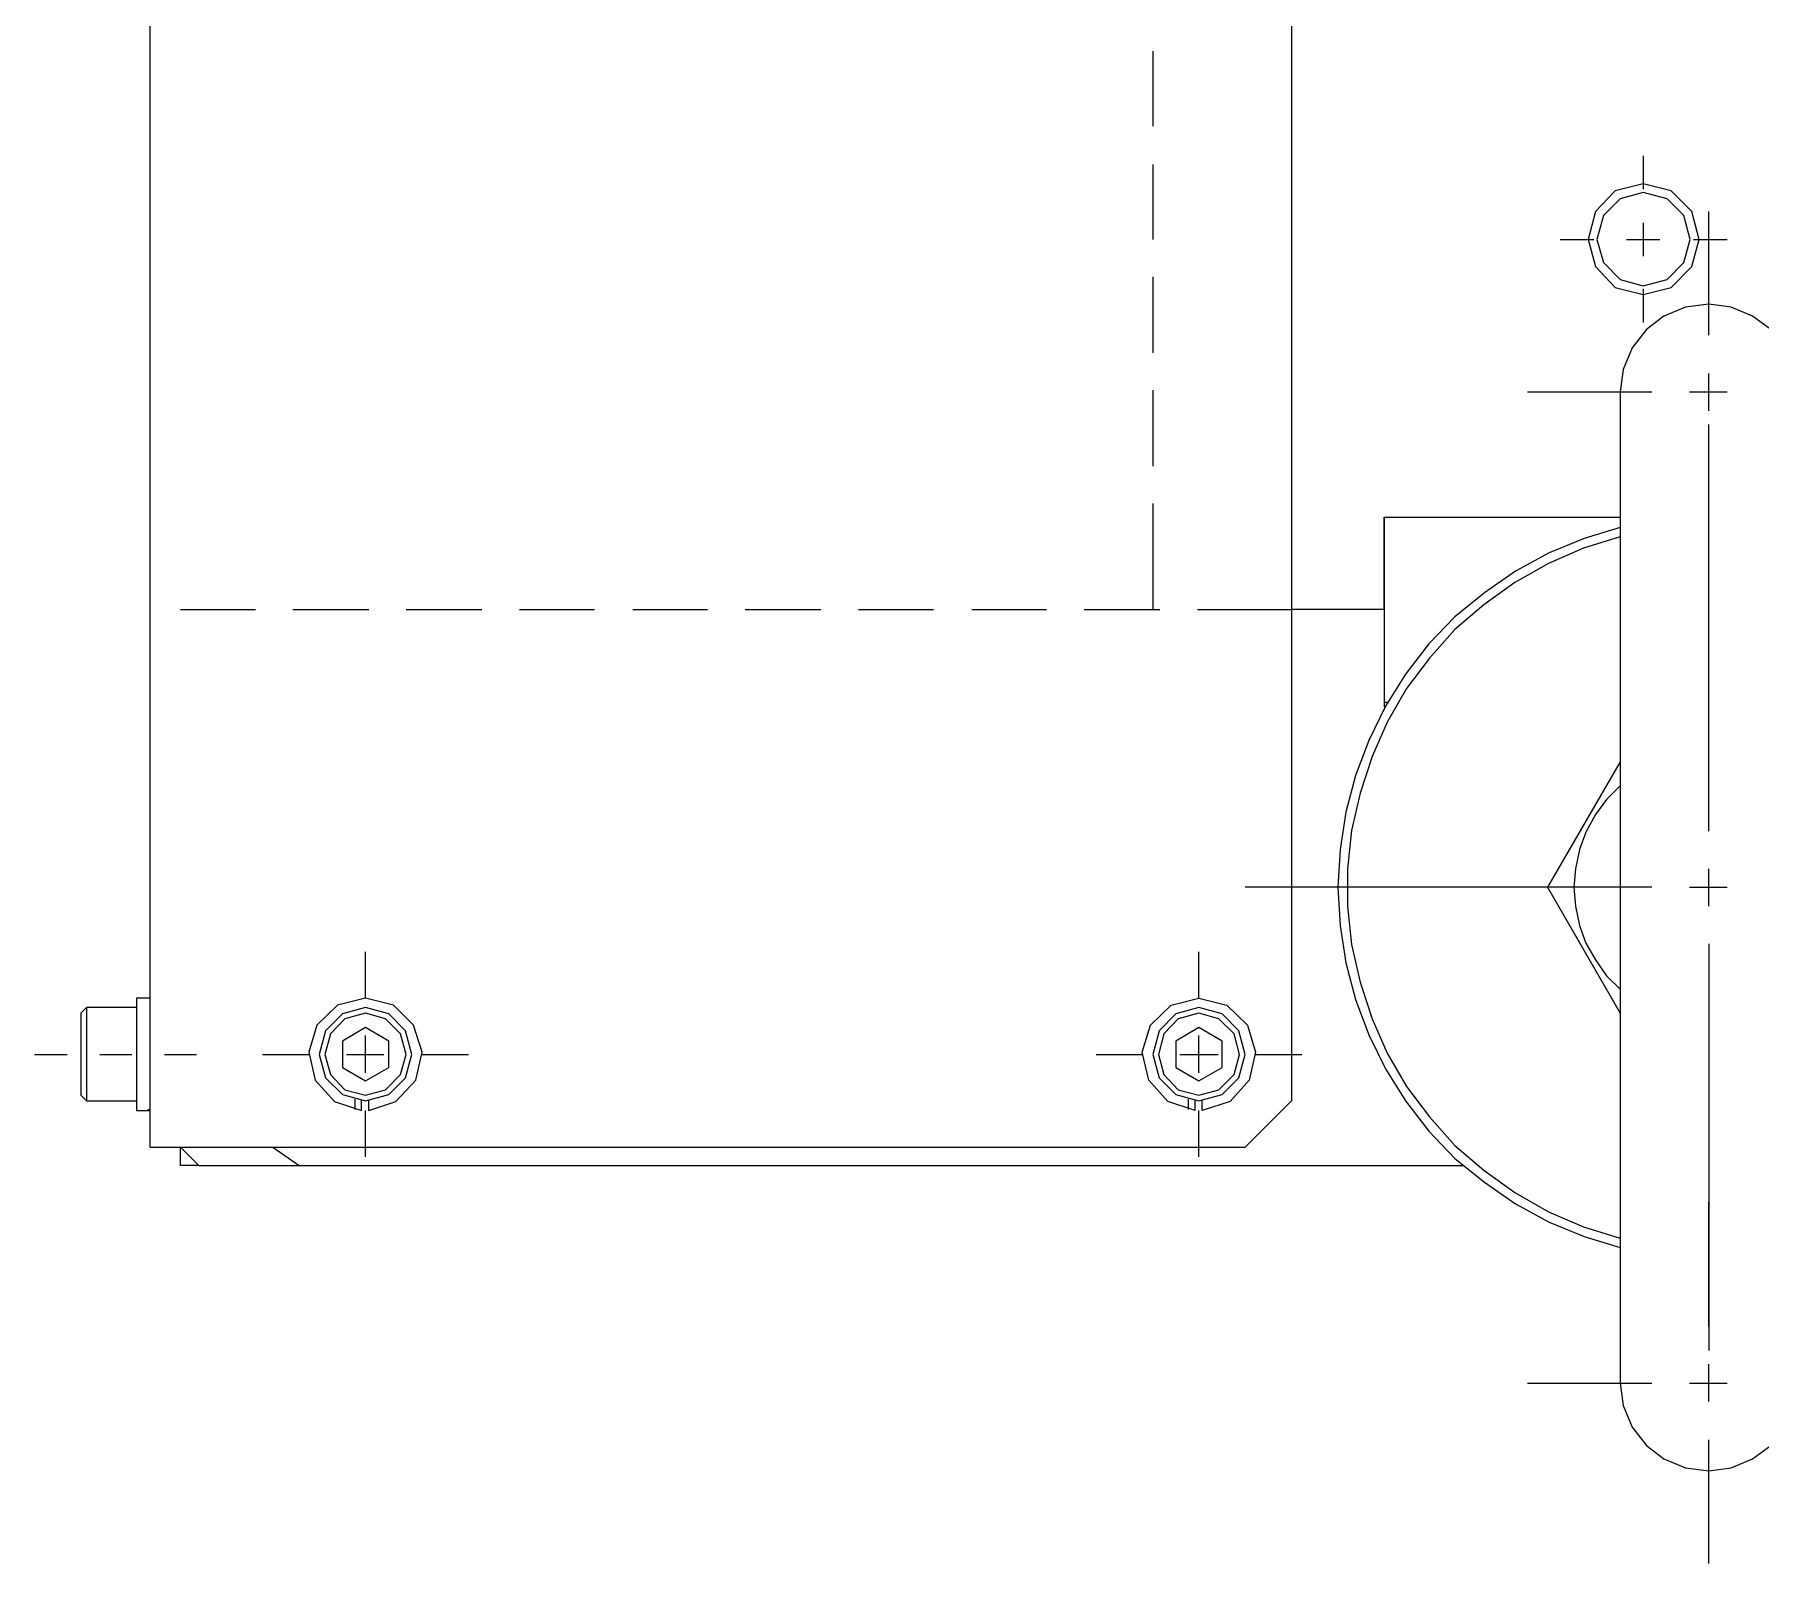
# Model space of a CAD drawing. Header units: millimetres. Extents: x -211 to 45495, y 24 to 52952.
# Drawn here: x 22483.7 to 22670.1, y 28049 to 28214.1 of the extents above; entities that cross this region are included whole.
import ezdxf

# ---------------------------------------------------------------- set-up
doc = ezdxf.new("R2010")
doc.units = ezdxf.units.MM
doc.layers.add('Layer2', color=7, linetype='Continuous')

# ---------------------------------------------------------------- blocks, each defined once
blk = doc.blocks.new('BLKF1059')
at = {"layer": 'Layer2', "color": 7, "linetype": 'Continuous', "lineweight": 25}
for p, q in [((22651.02, 28159.7), (22647.23, 28158.15)), ((22654.9, 28160.91), (22651.02, 28159.7)), ((22647.23, 28158.15), (22643.62, 28156.17)), ((22643.62, 28156.17), (22640.26, 28153.85)), ((22640.26, 28153.85), (22637.07, 28151.26)), ((22637.07, 28151.26), (22634.23, 28148.34)), ((22634.23, 28148.34), (22631.73, 28145.06)), ((22631.73, 28145.06), (22629.58, 28141.62)), ((22629.58, 28141.62), (22627.77, 28137.92)), ((22627.77, 28137.92), (22626.31, 28134.13)), ((22626.31, 28134.13), (22625.27, 28130.17)), ((22625.27, 28130.17), (22624.67, 28126.12)), ((22624.67, 28126.12), (22624.41, 28122.07)), ((22624.41, 28122.07), (22624.67, 28117.94)), ((22624.67, 28117.94), (22625.27, 28113.89)), ((22625.27, 28113.89), (22626.31, 28109.93)), ((22626.31, 28109.93), (22627.77, 28106.14)), ((22627.77, 28106.14), (22629.58, 28102.44)), ((22629.58, 28102.44), (22631.73, 28098.99)), ((22631.73, 28098.99), (22634.23, 28095.72)), ((22634.23, 28095.72), (22637.07, 28092.79)), ((22637.07, 28092.79), (22640.26, 28090.21)), ((22640.26, 28090.21), (22643.62, 28087.88)), ((22643.62, 28087.88), (22647.23, 28085.9)), ((22647.23, 28085.9), (22651.02, 28084.35))]:
    blk.add_line(p, q, dxfattribs=at)
blk = doc.blocks.new('BLKF1061')
at = {"layer": 'Layer2', "color": 7, "linetype": 'Continuous', "lineweight": 25}
for p, q in [((22654.9, 28159.88), (22650.94, 28158.67)), ((22650.94, 28158.67), (22647.15, 28157.03)), ((22647.15, 28157.03), (22643.53, 28154.97)), ((22643.53, 28154.97), (22640.17, 28152.56)), ((22640.17, 28152.56), (22637.07, 28149.89)), ((22637.07, 28149.89), (22634.32, 28146.79)), ((22634.32, 28146.79), (22631.82, 28143.51)), ((22631.82, 28143.51), (22629.75, 28139.9)), ((22629.75, 28139.9), (22628.12, 28136.19)), ((22628.12, 28136.19), (22626.82, 28132.23)), ((22626.82, 28132.23), (22625.88, 28128.19)), ((22625.88, 28128.19), (22625.45, 28124.05)), ((22625.45, 28124.05), (22625.45, 28120.01)), ((22625.45, 28120.01), (22625.88, 28115.87)), ((22625.88, 28115.87), (22626.82, 28111.82)), ((22626.82, 28111.82), (22628.12, 28107.86)), ((22628.12, 28107.86), (22629.75, 28104.16)), ((22629.75, 28104.16), (22631.82, 28100.54)), ((22631.82, 28100.54), (22634.32, 28097.27)), ((22634.32, 28097.27), (22637.07, 28094.17)), ((22637.07, 28094.17), (22640.17, 28091.5)), ((22640.17, 28091.5), (22643.53, 28089.09)), ((22643.53, 28089.09), (22647.15, 28087.02)), ((22647.15, 28087.02), (22650.94, 28085.39))]:
    blk.add_line(p, q, dxfattribs=at)
blk = doc.blocks.new('BLKF1064')
at = {"layer": 'Layer2', "color": 7, "linetype": 'Continuous', "lineweight": 25}
for p, q in [((22653.43, 28131.54), (22652.23, 28129.91)), ((22654.9, 28133.01), (22653.43, 28131.54)), ((22652.23, 28129.91), (22651.19, 28128.01)), ((22651.19, 28128.01), (22650.5, 28126.12)), ((22650.5, 28126.12), (22650.07, 28124.05)), ((22650.07, 28124.05), (22649.9, 28122.07)), ((22649.9, 28122.07), (22650.07, 28120.01)), ((22650.07, 28120.01), (22650.5, 28117.94)), ((22650.5, 28117.94), (22651.19, 28116.04)), ((22651.19, 28116.04), (22652.23, 28114.24)), ((22652.23, 28114.24), (22653.43, 28112.51))]:
    blk.add_line(p, q, dxfattribs=at)
blk = doc.blocks.new('BLKF1065')
at = {"layer": 'Layer2', "color": 7, "linetype": 'Continuous', "lineweight": 25}
for p, q in [((22654.9, 28068.51), (22655.24, 28066.1)), ((22655.24, 28066.1), (22656.19, 28063.77)), ((22672.64, 28063.77), (22673.58, 28066.1)), ((22656.19, 28063.77), (22657.74, 28061.79)), ((22671.17, 28061.79), (22672.64, 28063.77)), ((22657.74, 28061.79), (22659.63, 28060.33)), ((22669.19, 28060.33), (22671.17, 28061.79)), ((22659.63, 28060.33), (22661.96, 28059.38)), ((22661.96, 28059.38), (22664.46, 28059.04)), ((22664.46, 28059.04), (22666.87, 28059.38)), ((22666.87, 28059.38), (22669.19, 28060.33))]:
    blk.add_line(p, q, dxfattribs=at)
blk = doc.blocks.new('BLKF1066')
at = {"layer": 'Layer2', "color": 7, "linetype": 'Continuous', "lineweight": 25}
for p, q in [((22659.63, 28183.73), (22657.74, 28182.27)), ((22661.96, 28184.68), (22659.63, 28183.73)), ((22664.46, 28185.02), (22661.96, 28184.68)), ((22666.87, 28184.68), (22664.46, 28185.02)), ((22669.19, 28183.73), (22666.87, 28184.68)), ((22671.17, 28182.27), (22669.19, 28183.73)), ((22657.74, 28182.27), (22656.19, 28180.29)), ((22672.64, 28180.29), (22671.17, 28182.27)), ((22656.19, 28180.29), (22655.24, 28177.96)), ((22673.58, 28177.96), (22672.64, 28180.29)), ((22673.93, 28175.55), (22673.58, 28177.96))]:
    blk.add_line(p, q, dxfattribs=at)
blk = doc.blocks.new('BLKF1286')
at = {"layer": 'Layer2', "color": 7, "linetype": 'Continuous', "lineweight": 25}
for p, q in [((22516.94, 28108.38), (22515.13, 28106.57)), ((22519.44, 28109.07), (22516.94, 28108.38)), ((22521.94, 28108.38), (22519.44, 28109.07)), ((22523.74, 28106.57), (22521.94, 28108.38)), ((22515.13, 28106.57), (22514.44, 28103.99)), ((22524.43, 28103.99), (22523.74, 28106.57)), ((22514.44, 28103.99), (22515.13, 28101.49)), ((22515.13, 28101.49), (22516.94, 28099.68)), ((22521.94, 28099.68), (22523.74, 28101.49)), ((22516.94, 28099.68), (22519.44, 28098.99)), ((22519.44, 28098.99), (22521.94, 28099.68))]:
    blk.add_line(p, q, dxfattribs=at)
blk = doc.blocks.new('BLKF1287')
at = {"layer": 'Layer2', "color": 7, "linetype": 'Continuous', "lineweight": 25}
for p, q in [((22517.2, 28107.86), (22515.65, 28106.23)), ((22519.44, 28108.47), (22517.2, 28107.86)), ((22521.59, 28107.86), (22519.44, 28108.47)), ((22523.23, 28106.23), (22521.59, 28107.86)), ((22515.65, 28106.23), (22515.05, 28103.99)), ((22523.83, 28103.99), (22523.23, 28106.23)), ((22515.05, 28103.99), (22515.65, 28101.84)), ((22515.65, 28101.84), (22517.2, 28100.2)), ((22521.59, 28100.2), (22523.23, 28101.84)), ((22517.2, 28100.2), (22519.44, 28099.6)), ((22519.44, 28099.6), (22521.59, 28100.2))]:
    blk.add_line(p, q, dxfattribs=at)
blk = doc.blocks.new('BLKF1288')
at = {"layer": 'Layer2', "color": 7, "linetype": 'Continuous', "lineweight": 25}
for p, q in [((22516.94, 28105.45), (22516.94, 28102.61)), ((22516.94, 28102.61), (22519.44, 28101.15)), ((22519.44, 28101.15), (22521.94, 28102.61))]:
    blk.add_line(p, q, dxfattribs=at)
blk = doc.blocks.new('BLKF1289')
at = {"layer": 'Layer2', "color": 7, "linetype": 'Continuous', "lineweight": 25}
for p, q in [((22607.19, 28107.86), (22605.64, 28106.23)), ((22609.43, 28108.47), (22607.19, 28107.86)), ((22611.58, 28107.86), (22609.43, 28108.47)), ((22613.22, 28106.23), (22611.58, 28107.86)), ((22605.64, 28106.23), (22605.04, 28103.99)), ((22613.82, 28103.99), (22613.22, 28106.23)), ((22605.04, 28103.99), (22605.64, 28101.84)), ((22605.64, 28101.84), (22607.19, 28100.2)), ((22611.58, 28100.2), (22613.22, 28101.84)), ((22607.19, 28100.2), (22609.43, 28099.6)), ((22609.43, 28099.6), (22611.58, 28100.2))]:
    blk.add_line(p, q, dxfattribs=at)
blk = doc.blocks.new('BLKF1290')
at = {"layer": 'Layer2', "color": 7, "linetype": 'Continuous', "lineweight": 25}
for p, q in [((22606.93, 28108.38), (22605.12, 28106.57)), ((22609.43, 28109.07), (22606.93, 28108.38)), ((22611.93, 28108.38), (22609.43, 28109.07)), ((22613.73, 28106.57), (22611.93, 28108.38)), ((22605.12, 28106.57), (22604.43, 28103.99)), ((22614.42, 28103.99), (22613.73, 28106.57)), ((22604.43, 28103.99), (22605.12, 28101.49)), ((22605.12, 28101.49), (22606.93, 28099.68)), ((22611.93, 28099.68), (22613.73, 28101.49)), ((22606.93, 28099.68), (22609.43, 28098.99)), ((22609.43, 28098.99), (22611.93, 28099.68))]:
    blk.add_line(p, q, dxfattribs=at)
blk = doc.blocks.new('BLKF1422')
at = {"layer": 'Layer2', "color": 7, "linetype": 'Continuous', "lineweight": 25}
for p, q in [((22516.43, 28109.33), (22514.19, 28107.17)), ((22519.44, 28110.1), (22516.43, 28109.33)), ((22522.45, 28109.33), (22519.44, 28110.1)), ((22524.61, 28107.17), (22522.45, 28109.33)), ((22514.19, 28107.17), (22513.33, 28104.25)), ((22525.55, 28104.25), (22524.61, 28107.17)), ((22513.33, 28104.25), (22514.01, 28101.23)), ((22524.86, 28101.23), (22525.55, 28104.25)), ((22514.01, 28101.23), (22516.08, 28098.91)), ((22522.71, 28098.91), (22524.86, 28101.23)), ((22519.78, 28097.96), (22522.71, 28098.91))]:
    blk.add_line(p, q, dxfattribs=at)
blk = doc.blocks.new('BLKF1423')
at = {"layer": 'Layer2', "color": 7, "linetype": 'Continuous', "lineweight": 25}
for p, q in [((22604.18, 28107.17), (22606.41, 28109.33)), ((22606.41, 28109.33), (22609.43, 28110.1)), ((22609.43, 28110.1), (22612.44, 28109.33)), ((22612.44, 28109.33), (22614.68, 28107.17)), ((22603.31, 28104.25), (22604.18, 28107.17)), ((22614.68, 28107.17), (22615.54, 28104.25)), ((22604, 28101.23), (22603.31, 28104.25)), ((22615.54, 28104.25), (22614.85, 28101.23)), ((22606.07, 28098.91), (22604, 28101.23)), ((22614.85, 28101.23), (22612.79, 28098.91)), ((22609, 28097.96), (22606.07, 28098.91))]:
    blk.add_line(p, q, dxfattribs=at)
blk = doc.blocks.new('BLKF1477')
at = {"layer": 'Layer2', "color": 7, "linetype": 'Continuous', "lineweight": 25}
for p, q in [((22654.38, 28197.25), (22652.23, 28195.01)), ((22657.39, 28198.02), (22654.38, 28197.25)), ((22660.41, 28197.25), (22657.39, 28198.02)), ((22662.65, 28195.01), (22660.41, 28197.25)), ((22652.23, 28195.01), (22651.45, 28192)), ((22663.42, 28192), (22662.65, 28195.01)), ((22651.45, 28192), (22652.23, 28189.07)), ((22652.23, 28189.07), (22654.38, 28186.83)), ((22660.41, 28186.83), (22662.65, 28189.07)), ((22654.38, 28186.83), (22657.39, 28186.05)), ((22657.39, 28186.05), (22660.41, 28186.83))]:
    blk.add_line(p, q, dxfattribs=at)
blk = doc.blocks.new('BLKF1478')
at = {"layer": 'Layer2', "color": 7, "linetype": 'Continuous', "lineweight": 25}
for p, q in [((22657.39, 28197.08), (22654.9, 28196.39)), ((22659.98, 28196.39), (22657.39, 28197.08)), ((22654.9, 28196.39), (22653.09, 28194.58)), ((22661.79, 28194.58), (22659.98, 28196.39)), ((22653.09, 28194.58), (22652.4, 28192)), ((22662.47, 28192), (22661.79, 28194.58)), ((22652.4, 28192), (22653.09, 28189.5)), ((22653.09, 28189.5), (22654.9, 28187.69)), ((22659.98, 28187.69), (22661.79, 28189.5)), ((22654.9, 28187.69), (22657.39, 28187)), ((22657.39, 28187), (22659.98, 28187.69))]:
    blk.add_line(p, q, dxfattribs=at)
blk = doc.blocks.new('BLKF800')
at = {"layer": 'Layer2', "color": 7, "linetype": 'Continuous', "lineweight": 25}
for p, q in [((22496.19, 28094), (22496.19, 28490.04)), ((22619.42, 28485.04), (22619.42, 28098.99)), ((22604.43, 28212.32), (22604.43, 28204.23)), ((22657.39, 28201.04), (22657.39, 28197.42)), ((22604.43, 28200.09), (22604.43, 28192)), ((22664.46, 28181.66), (22664.46, 28195.01)), ((22657.39, 28193.81), (22657.39, 28190.19)), ((22648.44, 28192), (22652.05, 28192)), ((22655.59, 28192), (22659.2, 28192)), ((22661.79, 28189.5), (22662.47, 28192)), ((22662.65, 28189.07), (22663.42, 28192)), ((22662.82, 28192), (22666.44, 28192)), ((22604.43, 28187.95), (22604.43, 28179.77)), ((22657.39, 28186.66), (22657.39, 28183.04)), ((22655.24, 28177.96), (22654.9, 28175.55)), ((22664.46, 28173.48), (22664.46, 28177.53)), ((22604.43, 28175.72), (22604.43, 28167.54)), ((22644.91, 28175.55), (22658.34, 28175.55)), ((22654.9, 28175.55), (22654.9, 28068.51)), ((22662.39, 28175.55), (22666.44, 28175.55)), ((22664.46, 28128.1), (22664.46, 28172.02)), ((22664.46, 28156), (22664.46, 28169.43)), ((22604.43, 28163.49), (22604.43, 28152.04)), ((22629.41, 28152.04), (22629.41, 28162.03)), ((22629.41, 28162.03), (22654.9, 28162.03)), ((22629.41, 28162.03), (22654.9, 28162.03)), ((22629.41, 28162.03), (22629.41, 28142.05)), ((22499.46, 28152.04), (22507.56, 28152.04)), ((22511.6, 28152.04), (22519.78, 28152.04)), ((22523.83, 28152.04), (22532.01, 28152.04)), ((22536.06, 28152.04), (22544.15, 28152.04)), ((22548.29, 28152.04), (22556.38, 28152.04)), ((22560.43, 28152.04), (22568.61, 28152.04)), ((22572.66, 28152.04), (22580.75, 28152.04)), ((22584.89, 28152.04), (22592.98, 28152.04)), ((22597.03, 28152.04), (22605.21, 28152.04)), ((22609.26, 28152.04), (22619.42, 28152.04)), ((22629.41, 28152.04), (22619.42, 28152.04)), ((22629.41, 28152.04), (22619.42, 28152.04)), ((22629.41, 28152.04), (22629.41, 28141.53)), ((22629.41, 28142.05), (22629.75, 28142.05)), ((22629.49, 28141.53), (22629.41, 28141.53)), ((22654.9, 28135.59), (22647.06, 28122.07)), ((22664.46, 28120.01), (22664.46, 28124.05)), ((22658.34, 28122.07), (22614.42, 28122.07)), ((22647.06, 28122.07), (22654.9, 28108.47)), ((22662.39, 28122.07), (22666.44, 28122.07)), ((22519.44, 28110.1), (22519.44, 28115.1)), ((22609.43, 28110.1), (22609.43, 28115.1)), ((22664.46, 28115.96), (22664.46, 28072.04)), ((22653.43, 28112.51), (22654.9, 28111.05)), ((22494.72, 28110.1), (22494.72, 28097.96)), ((22496.19, 28110.1), (22494.72, 28110.1)), ((22489.3, 28109.07), (22488.7, 28108.47)), ((22488.7, 28108.47), (22488.7, 28099.6)), ((22489.3, 28109.07), (22489.3, 28098.99)), ((22494.72, 28109.07), (22489.3, 28109.07)), ((22519.44, 28106.92), (22516.94, 28105.45)), ((22521.94, 28105.45), (22519.44, 28106.92)), ((22519.44, 28102.01), (22519.44, 28106.05)), ((22521.94, 28102.61), (22521.94, 28105.45)), ((22609.43, 28106.92), (22606.93, 28105.45)), ((22606.93, 28105.45), (22606.93, 28102.61)), ((22611.93, 28105.45), (22609.43, 28106.92)), ((22609.43, 28102.01), (22609.43, 28106.05)), ((22611.93, 28102.61), (22611.93, 28105.45)), ((22483.7, 28103.99), (22487.23, 28103.99)), ((22490.76, 28103.99), (22494.21, 28103.99)), ((22497.74, 28103.99), (22501.18, 28103.99)), ((22508.33, 28103.99), (22513.33, 28103.99)), ((22517.37, 28103.99), (22521.42, 28103.99)), ((22523.23, 28101.84), (22523.83, 28103.99)), ((22523.74, 28101.49), (22524.43, 28103.99)), ((22525.55, 28103.99), (22530.55, 28103.99)), ((22598.32, 28103.99), (22603.31, 28103.99)), ((22607.36, 28103.99), (22611.5, 28103.99)), ((22613.22, 28101.84), (22613.82, 28103.99)), ((22613.73, 28101.49), (22614.42, 28103.99)), ((22615.54, 28103.99), (22620.54, 28103.99)), ((22606.93, 28102.61), (22609.43, 28101.15)), ((22609.43, 28101.15), (22611.93, 28102.61)), ((22488.7, 28099.6), (22489.3, 28098.99)), ((22489.3, 28098.99), (22494.72, 28098.99)), ((22495.84, 28097.96), (22496.02, 28098.05)), ((22496.02, 28098.05), (22496.19, 28098.05)), ((22516.08, 28098.91), (22519.01, 28097.96)), ((22518.32, 28098.05), (22518.32, 28099.17)), ((22519.01, 28097.96), (22519.01, 28099.08)), ((22519.78, 28097.96), (22519.78, 28099.08)), ((22608.31, 28098.05), (22608.31, 28099.17)), ((22609, 28097.96), (22609, 28099.08)), ((22609.77, 28097.96), (22609.77, 28099.08)), ((22612.79, 28098.91), (22609.77, 28097.96)), ((22614.42, 28094), (22619.42, 28098.99)), ((22494.72, 28097.96), (22495.84, 28097.96)), ((22495.5, 28097.96), (22496.19, 28097.96)), ((22519.44, 28092.97), (22519.44, 28097.96)), ((22609.43, 28092.97), (22609.43, 28097.96)), ((22496.19, 28094), (22614.42, 28094)), ((22499.46, 28092.02), (22499.46, 28094)), ((22501.44, 28092.02), (22499.46, 28094)), ((22509.45, 28094), (22512.29, 28092.02)), ((22501.44, 28092.02), (22499.46, 28092.02)), ((22501.44, 28092.02), (22637.93, 28092.02)), ((22664.46, 28074.62), (22664.46, 28088.06)), ((22650.94, 28085.39), (22654.9, 28084.18)), ((22651.02, 28084.35), (22654.9, 28083.15)), ((22664.46, 28066.53), (22664.46, 28070.58)), ((22644.91, 28068.51), (22658.34, 28068.51)), ((22662.39, 28068.51), (22666.44, 28068.51)), ((22664.46, 28049.05), (22664.46, 28062.4))]:
    blk.add_line(p, q, dxfattribs=at)
for name in ['BLKF1477', 'BLKF1478', 'BLKF1066', 'BLKF1059', 'BLKF1061', 'BLKF1064', 'BLKF1422', 'BLKF1423', 'BLKF1286', 'BLKF1287', 'BLKF1290', 'BLKF1289', 'BLKF1288', 'BLKF1065']:
    blk.add_blockref(name, (0, 0), dxfattribs=at)

msp = doc.modelspace()

# ---------------------------------------------------------------- block references
at = {"layer": 'Layer2', "color": 7, "linetype": 'Continuous', "lineweight": 25}
msp.add_blockref('BLKF800', (0, 0), dxfattribs=at)

doc.saveas('drawing.dxf')
